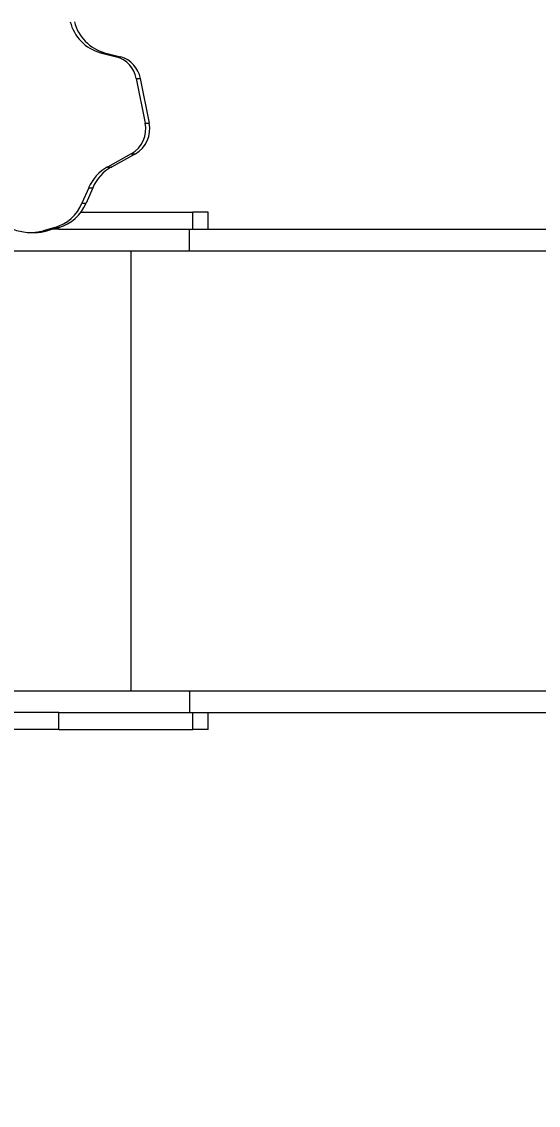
# Model space of a CAD drawing. Header units: millimetres. Extents: x -5718 to 5731, y -4937 to 4872.
# Drawn here: x 1898 to 2539, y 732 to 2077 of the extents above; entities that cross this region are included whole.
import ezdxf

# ---------------------------------------------------------------- set-up
doc = ezdxf.new("R2010")
doc.units = ezdxf.units.MM
for name, color, linetype in [('DIKOM_ОБЪЕКТ', 7, 'Continuous'), ('DIKOM_РАЗМЕР_ЗОНА', 7, 'Continuous'), ('DIKOM_РАЗМЕР_ОБЪЕКТА', 7, 'Continuous')]:
    doc.layers.add(name, color=color, linetype=linetype)
doc.styles.add('style1', font='arial.ttf', dxfattribs={"width": 0.8})
doc.dimstyles.new('1-50', dxfattribs={"dimtxt": 300, "dimasz": 200, "dimexe": 100, "dimexo": 0, "dimgap": 100, "dimtad": 0, "dimdec": 0, "dimtxsty": 'style1', "dimcen": 0, "dimclrd": 7, "dimclre": 7, "dimadec": 1, "dimazin": 2, "dimtfac": 1, "dimtdec": 0, "dimtmove": 1, "dimatfit": 3, "dimfxl": 0, "dimlwd": 25, "dimlwe": 18, "dimarcsym": 0})

# ---------------------------------------------------------------- blocks, each defined once
blk = doc.blocks.new('*D16')
at = {"layer": 'Defpoints', "color": 0, "transparency": 16777216}
for p in [(3730.7, 1233.1), (-2946.4, -626.4), (-2946.4, -2812.5)]:
    blk.add_point(p, dxfattribs=at)
at = {"layer": 'DIKOM_РАЗМЕР_ОБЪЕКТА', "color": 7, "lineweight": 18, "transparency": 16777216}
for p, q in [((3730.7, 1233.1), (3730.7, -2912.5)), ((-2946.4, -626.4), (-2946.4, -2912.5))]:
    blk.add_line(p, q, dxfattribs=at)
at = {"layer": 'DIKOM_РАЗМЕР_ОБЪЕКТА', "color": 7, "lineweight": 25, "transparency": 16777216}
for p, q in [((-2746.4, -2812.5), (365.8, -2812.5)), ((3530.7, -2812.5), (1283.1, -2812.5))]:
    blk.add_line(p, q, dxfattribs=at)
at = {"layer": 'DIKOM_РАЗМЕР_ОБЪЕКТА', "color": 7, "transparency": 16777216}
for points in [[(-2746.4, -2779.2), (-2746.4, -2845.9), (-2946.4, -2812.5)], [(3530.7, -2779.2), (3530.7, -2845.9), (3730.7, -2812.5)]]:
    blk.add_solid(points, dxfattribs=at)
at = {"layer": 'DIKOM_РАЗМЕР_ОБЪЕКТА', "color": 0, "transparency": 16777216, "insert": (824.5, -2812.5), "char_height": 300, "attachment_point": 5, "style": 'style1'}
blk.add_mtext('6650', dxfattribs=at)
blk = doc.blocks.new('*D14')
at = {"layer": 'Defpoints', "color": 0, "transparency": 16777216}
for p in [(5730.7, 1374.7), (-4872.5, -1263.2), (-4872.5, -4740)]:
    blk.add_point(p, dxfattribs=at)
at = {"layer": 'DIKOM_РАЗМЕР_ЗОНА', "color": 7, "lineweight": 18, "transparency": 16777216}
for p, q in [((5730.7, 1374.7), (5730.7, -4840)), ((-4872.5, -1263.2), (-4872.5, -4840))]:
    blk.add_line(p, q, dxfattribs=at)
at = {"layer": 'DIKOM_РАЗМЕР_ЗОНА', "color": 7, "lineweight": 25, "transparency": 16777216}
for p, q in [((-4672.5, -4740), (259.6, -4740)), ((5530.7, -4740), (1339.3, -4740))]:
    blk.add_line(p, q, dxfattribs=at)
at = {"layer": 'DIKOM_РАЗМЕР_ЗОНА', "color": 7, "transparency": 16777216}
for points in [[(-4672.5, -4706.7), (-4672.5, -4773.3), (-4872.5, -4740)], [(5530.7, -4706.7), (5530.7, -4773.3), (5730.7, -4740)]]:
    blk.add_solid(points, dxfattribs=at)
at = {"layer": 'DIKOM_РАЗМЕР_ЗОНА', "color": 0, "transparency": 16777216, "insert": (799.5, -4740), "char_height": 300, "attachment_point": 5, "style": 'style1'}
blk.add_mtext('10600', dxfattribs=at)

msp = doc.modelspace()

# ---------------------------------------------------------------- linework, layer by layer
at = {"layer": 'DIKOM_ОБЪЕКТ', "color": 7, "linetype": 'Continuous', "lineweight": 15}
for p, q in [((1995.8, 2038.3), (2015.7, 2033.1)), ((1995.8, 2038.3), (2000.9, 2038.3)), ((2000.9, 2038.3), (2020.8, 2033.1)), ((2015.7, 2033.1), (2020.8, 2033.1)), ((2040.1, 2006.4), (2051.1, 1951.1)), ((2040.1, 2006.4), (2045.2, 2006.4)), ((2045.2, 2006.4), (2056.3, 1951.1)), ((2051.1, 1951.1), (2056.3, 1951.1)), ((2034, 1912.7), (2004.4, 1896.5)), ((2039.1, 1912.7), (2009.6, 1896.5)), ((2034, 1912.7), (2039.1, 1912.7)), ((2004.4, 1896.5), (2009.6, 1896.5)), ((1981.2, 1870.7), (1972.8, 1851.5)), ((1986.3, 1870.7), (1977.9, 1851.5)), ((1981.2, 1870.7), (1986.3, 1870.7)), ((1972.8, 1851.5), (1977.9, 1851.5)), ((1971.6, 1840.6), (2110.4, 1840.6)), ((2110.4, 1819.6), (2110.4, 1840.6)), ((2129.2, 1840.6), (2110.4, 1840.6)), ((2129.2, 1819.6), (2129.2, 1840.6)), ((1909, 1815.3), (1914.2, 1815.3)), ((1939.1, 1821.5), (1924.7, 1817.4)), ((1924.7, 1817.4), (1929.8, 1817.4)), ((1944.2, 1821.5), (1929.8, 1817.4)), ((1944.2, 1819.6), (1937.5, 1819.6)), ((1939.1, 1821.5), (1944.2, 1821.5)), ((1944.2, 1819.6), (1944.2, 1821.5)), ((1944.2, 1819.6), (2107.6, 1819.6)), ((2106.1, 1792.6), (2106.1, 1819.6)), ((2107.6, 1819.6), (2789.2, 1819.6)), ((1862.2, 1792.6), (2106.1, 1792.6)), ((2033.3, 1792.6), (2033.3, 1246.6)), ((2106.1, 1792.6), (2789.2, 1792.6)), ((1862.2, 1246.6), (2106.1, 1246.6)), ((2106.1, 1246.6), (2106.1, 1219.6)), ((2106.1, 1246.6), (2789.2, 1246.6)), ((1944.2, 1219.6), (1801.5, 1219.6)), ((1944.2, 1198.6), (1944.2, 1219.6)), ((1944.2, 1219.6), (2107.6, 1219.6)), ((2107.6, 1219.6), (2789.2, 1219.6)), ((2110.4, 1198.6), (2110.4, 1219.6)), ((2129.2, 1198.6), (2129.2, 1219.6)), ((1944.2, 1198.6), (1822.1, 1198.6)), ((1944.2, 1198.6), (2110.4, 1198.6)), ((2129.2, 1198.6), (2110.4, 1198.6))]:
    msp.add_line(p, q, dxfattribs=at)
for centre, radius, start, end in [((2009.9, 2089.6), 53.2, 193.8997, 254.599), ((2015.1, 2089.6), 53.2, 193.8997, 254.5989), ((2006.6, 2000.4), 34, 10.2178, 74.5534), ((2011.8, 2000.4), 34, 10.2177, 74.5535), ((2016.2, 1943.7), 35.7, 299.9072, 11.9899), ((2021.3, 1943.7), 35.7, 299.9071, 11.99), ((2030.5, 1849.6), 53.7, 119.0608, 156.8462), ((2035.6, 1849.6), 53.7, 119.0607, 156.8462), ((1924.2, 1872.1), 52.8, 286.381, 337.0727), ((1929.3, 1872.1), 52.8, 286.381, 337.0727), ((1909, 1873.9), 58.6, 233.2327, 285.4801), ((1914.2, 1873.4), 58.1, 270.0101, 285.6061)]:
    msp.add_arc(centre, radius, start, end, dxfattribs=at)

# ---------------------------------------------------------------- dimensions: what is measured, and where the dimension line sits
at = {"layer": 'DIKOM_РАЗМЕР_ЗОНА'}
dim = msp.add_linear_dim(base=(-4872.5, -4740), p1=(5730.7, 1374.7), p2=(-4872.5, -1263.2), text='10600', dimstyle='1-50', override={"dimscale": 1, "dimtix": 0, "dimtofl": 1, "dimtmove": 1, "dimatfit": 3}, dxfattribs=at)
dim.commit()
dim.dimension.update_dxf_attribs({"geometry": '*D14', "text_midpoint": (799.5, -4740), "dimtype": 160})
at = {"layer": 'DIKOM_РАЗМЕР_ОБЪЕКТА'}
dim = msp.add_linear_dim(base=(-2946.4, -2812.5), p1=(3730.7, 1233.1), p2=(-2946.4, -626.4), text='6650', dimstyle='1-50', override={"dimscale": 1, "dimtix": 0, "dimtofl": 1, "dimtmove": 1, "dimatfit": 3}, dxfattribs=at)
dim.commit()
dim.dimension.update_dxf_attribs({"geometry": '*D16', "text_midpoint": (824.5, -2812.5), "dimtype": 160})

doc.saveas('drawing.dxf')
